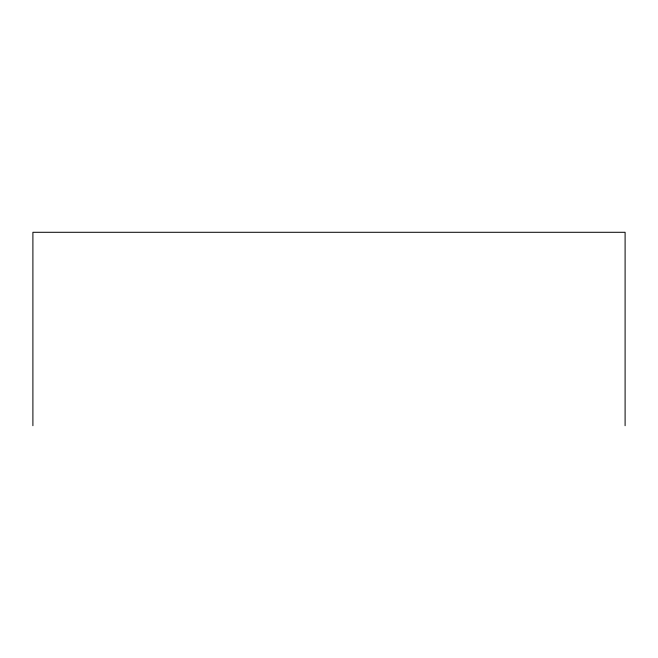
<?xml version="1.0" encoding="UTF-8"?>
<svg xmlns="http://www.w3.org/2000/svg" width="658" height="658" viewBox="0 0 658 658"><rect width="100%" height="100%" fill="white"/><g stroke="black" fill="none" stroke-linecap="round" stroke-linejoin="round"><path stroke-width="0.99" d="M625.1 425.71L625.1 232.29L32.9 232.29L32.9 425.71"/></g></svg>
